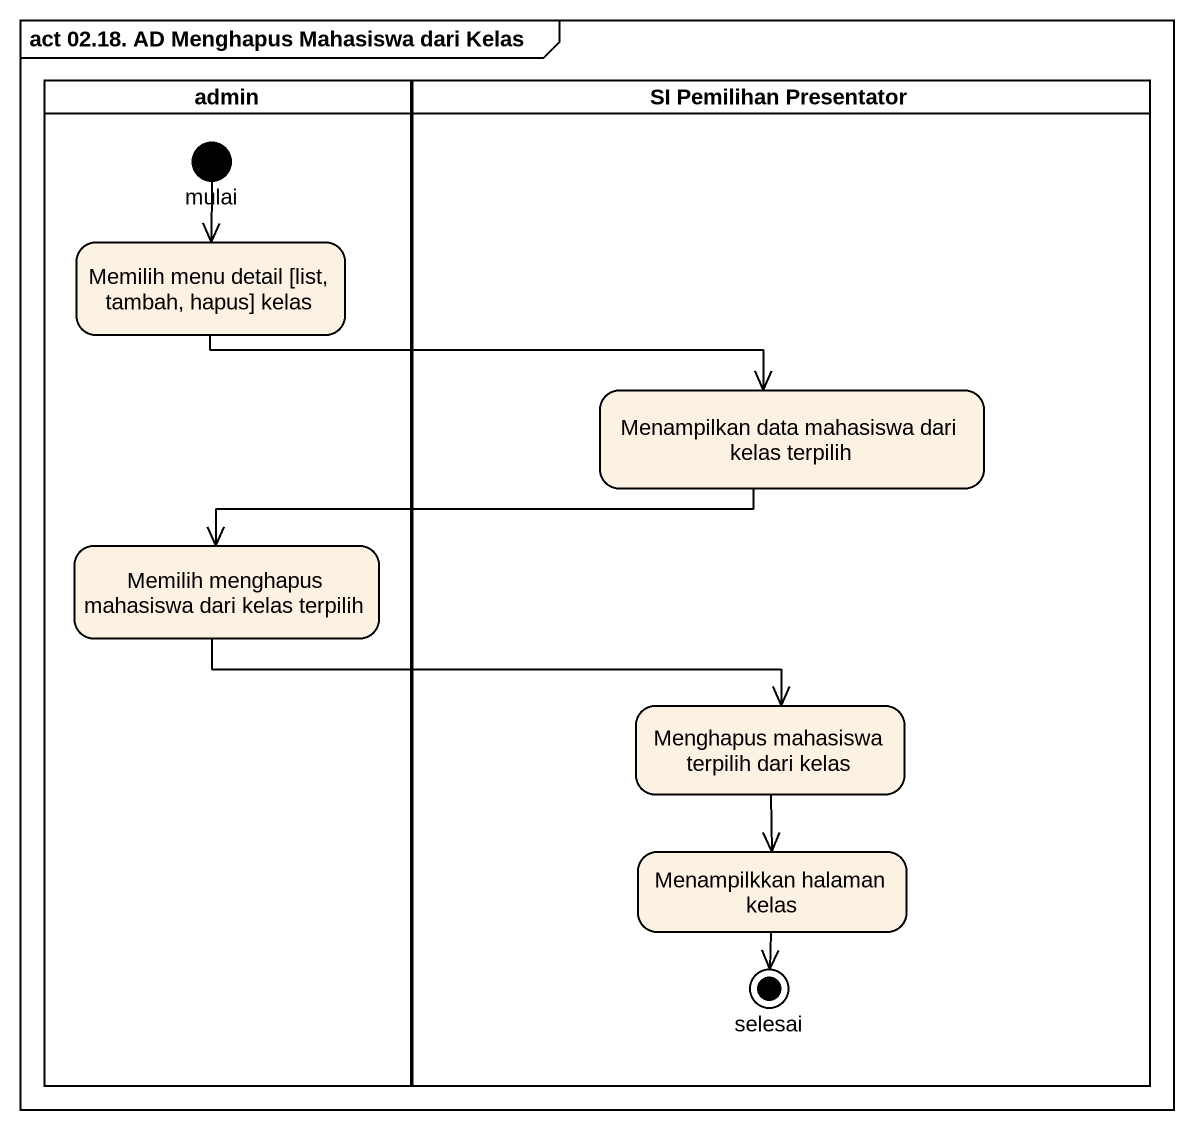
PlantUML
@startuml
mainframe act 02.18. AD Menghapus Mahasiswa dari Kelas
hide empty description
state admin <<partition>> {
  state mulai <<start>>
  state "Memilih menu detail [list, tambah, hapus] kelas" as Memilih_menu_detail_list
  state "Memilih menghapus mahasiswa dari kelas terpilih" as Memilih_menghapus_mahasiswa
}
state "SI Pemilihan Presentator" as SI_Pemilihan_Presentator <<partition>> {
  state "Menampilkan data mahasiswa dari kelas terpilih" as Menampilkan_data_mahasiswa
  state "Menghapus mahasiswa terpilih dari kelas" as Menghapus_mahasiswa
  state "Menampilkkan halaman kelas" as Menampilkkan_halaman_kelas
  state selesai <<end>>
}
mulai --> Memilih_menu_detail_list
Memilih_menu_detail_list -right-> Menampilkan_data_mahasiswa
Menampilkan_data_mahasiswa -left-> Memilih_menghapus_mahasiswa
Memilih_menghapus_mahasiswa -right-> Menghapus_mahasiswa
Menghapus_mahasiswa --> Menampilkkan_halaman_kelas
Menampilkkan_halaman_kelas --> selesai
@enduml
